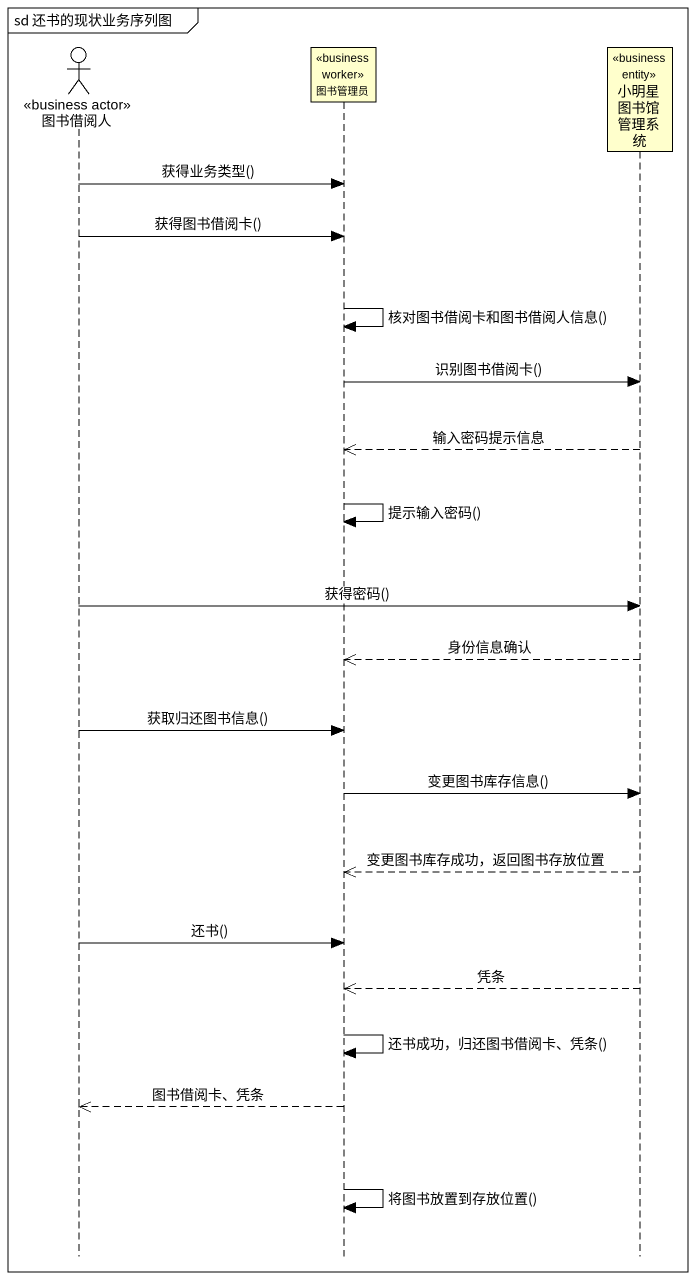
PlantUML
@startuml
mainframe sd 还书的现状业务序列图
hide footbox
actor 图书借阅人 <<business actor>>
participant 图书管理员 <<business worker>>
participant 小明星图书馆管理系统 <<business entity>>

图书借阅人 -> 图书管理员 : 获得业务类型()
图书借阅人 -> 图书管理员 : 获得图书借阅卡()
图书管理员 -> 图书管理员 : 核对图书借阅卡和图书借阅人信息()
图书管理员 -> 小明星图书馆管理系统 : 识别图书借阅卡()
小明星图书馆管理系统 -->> 图书管理员 : 输入密码提示信息
图书管理员 -> 图书管理员 : 提示输入密码()
图书借阅人 -> 小明星图书馆管理系统 : 获得密码()
小明星图书馆管理系统 -->> 图书管理员 : 身份信息确认
图书借阅人 -> 图书管理员 : 获取归还图书信息()
图书管理员 -> 小明星图书馆管理系统 : 变更图书库存信息()
小明星图书馆管理系统 -->> 图书管理员 : 变更图书库存成功，返回图书存放位置
图书借阅人 -> 图书管理员 : 还书()
小明星图书馆管理系统 -->> 图书管理员 : 凭条
图书管理员 -> 图书管理员 : 还书成功，归还图书借阅卡、凭条()
图书管理员 -->> 图书借阅人 : 图书借阅卡、凭条
图书管理员 -> 图书管理员 : 将图书放置到存放位置()
@enduml
